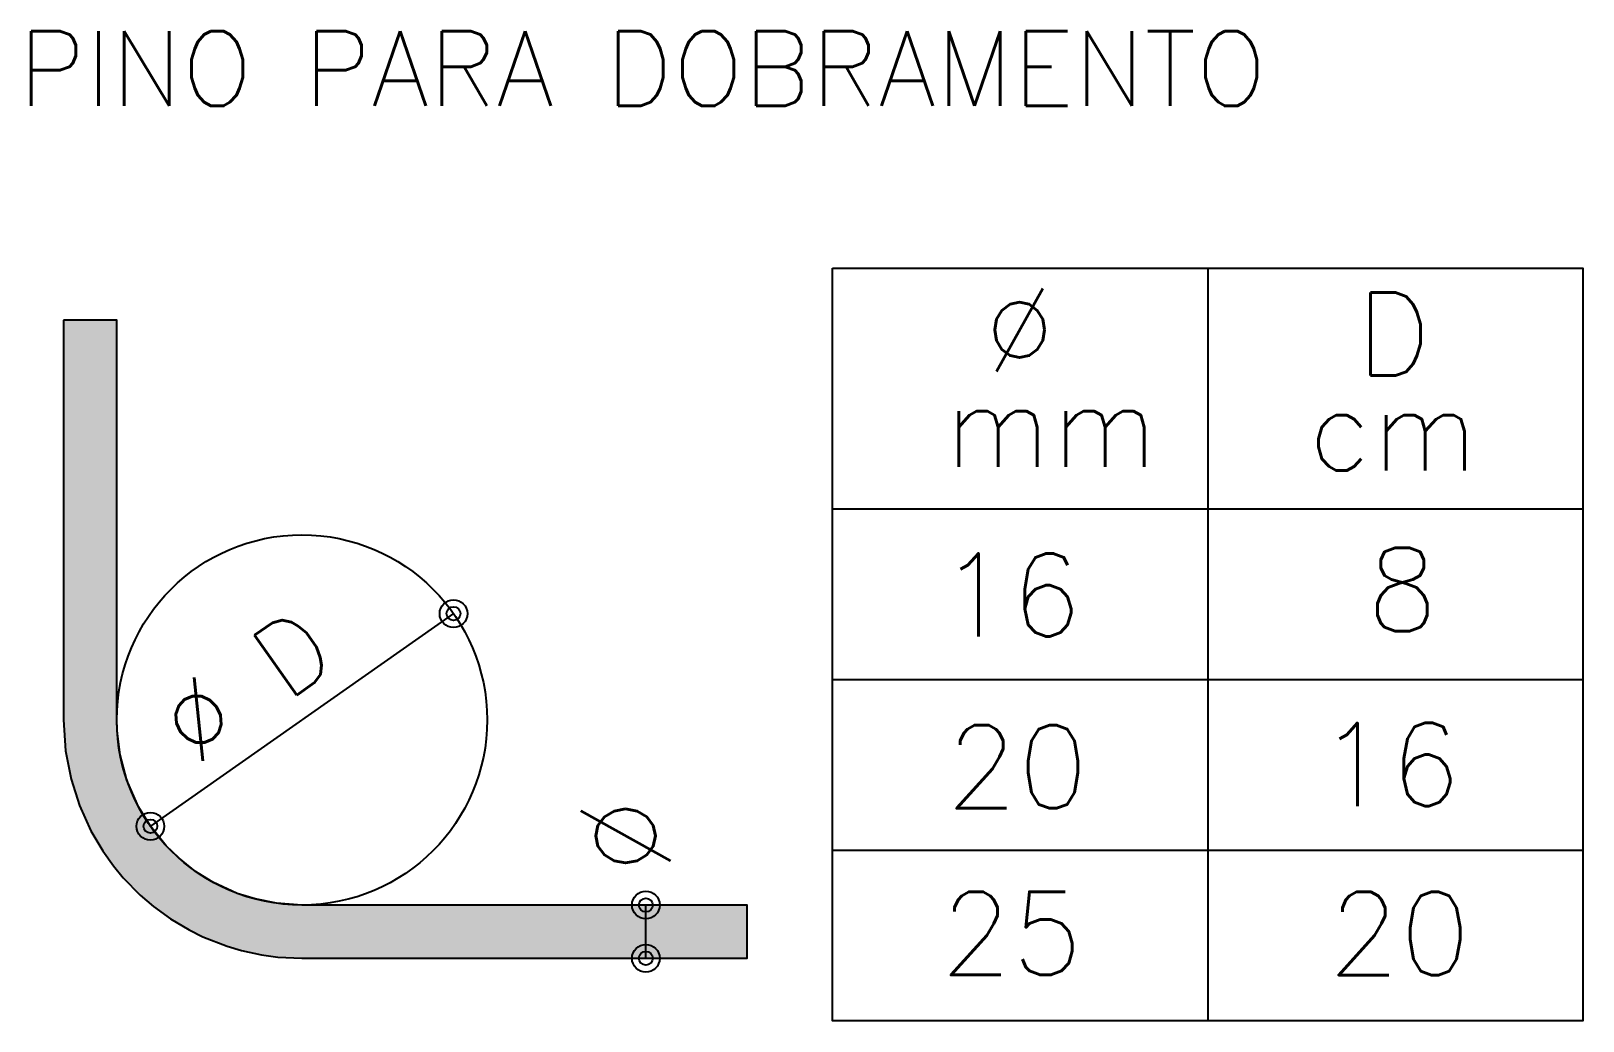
# Model space of a CAD drawing. Extents: x 0 to 119, y 0 to 84.
# Drawn here: x 100.939 to 105.602, y 11.608 to 14.584 of the extents above; entities that cross this region are included whole.
import ezdxf

# ---------------------------------------------------------------- set-up
doc = ezdxf.new("R2010")
doc.units = 0
doc.header["$MEASUREMENT"] = 0
for name, color, linetype in [('1', 1, 'CONTINUOUS'), ('2', 2, 'CONTINUOUS'), ('23', 7, 'CONTINUOUS'), ('26', 3, 'CONTINUOUS'), ('3', 3, 'CONTINUOUS')]:
    doc.layers.add(name, color=color, linetype=linetype)
doc.styles.get("Standard").update_dxf_attribs({"font": 'ROMANS.SHX'})

msp = doc.modelspace()

# ---------------------------------------------------------------- linework, layer by layer
at = {"layer": '1', "linetype": 'Continuous'}
for p, q in [((104.474312, 13.870621), (104.474312, 11.607894)), ((103.346688, 13.147102), (105.601937, 13.147102)), ((102.208118, 12.832425), (101.297303, 12.193167)), ((103.346688, 12.634033), (105.601937, 12.634033)), ((103.346688, 12.120963), (105.601937, 12.120963))]:
    msp.add_line(p, q, dxfattribs=at)
msp.add_lwpolyline([(103.346688, 13.870621), (105.601937, 13.870621), (105.601937, 11.607894), (103.346688, 11.607894), (103.346688, 13.870621)], dxfattribs=at)
at = {"layer": '2', "linetype": 'Continuous'}
msp.add_circle((101.75271, 12.512796), 0.55638, dxfattribs=at)
at = {"layer": '23', "linetype": 'Continuous'}
for p, q in [((102.208118, 12.832425), (102.208118, 12.832425)), ((102.786046, 11.796416), (102.786046, 11.956416))]:
    msp.add_line(p, q, dxfattribs=at)
for centre, radius in [((102.208118, 12.832425), 0.041625), ((102.208118, 12.832425), 0.02075), ((101.297303, 12.193167), 0.041625), ((101.297303, 12.193167), 0.02075), ((102.786046, 11.956416), 0.041625), ((102.786046, 11.956416), 0.02075), ((102.786046, 11.796416), 0.041625), ((102.786046, 11.796416), 0.02075)]:
    msp.add_circle(centre, radius, dxfattribs=at)
at = {"layer": '3', "linetype": 'Continuous'}
msp.add_lwpolyline([(101.036331, 13.714908), (101.036331, 12.512796), (101.042384, 12.419867), (101.058762, 12.334932), (101.084051, 12.255708), (101.118501, 12.179661), (101.154129, 12.119223), (101.186197, 12.074318), (101.215674, 12.038674), (101.266759, 11.986439), (101.307039, 11.951924), (101.357607, 11.915223), (101.413378, 11.881881), (101.454952, 11.861229), (101.527911, 11.832601), (101.570583, 11.819954), (101.631071, 11.806818), (101.680265, 11.800088), (101.75271, 11.796416), (103.089992, 11.796416), (103.089992, 11.956416), (101.75271, 11.956416), (101.676448, 11.961667), (101.611572, 11.974615), (101.558138, 11.991547), (101.485142, 12.024979), (101.433087, 12.057385), (101.383241, 12.096802), (101.344829, 12.134389), (101.297121, 12.193426), (101.261707, 12.25112), (101.226495, 12.332086), (101.206351, 12.40768), (101.197367, 12.478856), (101.196331, 12.512796), (101.196331, 13.714908), (101.036331, 13.714908)], dxfattribs=at)
for points in [[(101.196331, 13.714908), (101.036331, 13.714908), (101.042384, 12.419867)], [(101.036331, 13.714908), (101.036331, 12.512796), (101.042384, 12.419867)], [(101.196331, 13.714908), (101.042384, 12.419867), (101.058762, 12.334932)], [(101.196331, 13.714908), (101.058762, 12.334932), (101.084051, 12.255708)], [(101.196331, 13.714908), (101.084051, 12.255708), (101.118501, 12.179661)], [(101.196331, 13.714908), (101.118501, 12.179661), (101.154129, 12.119223)], [(101.196331, 13.714908), (101.154129, 12.119223), (101.186197, 12.074318)], [(101.196331, 13.714908), (101.186197, 12.074318), (101.196331, 12.512796)], [(101.197367, 12.478856), (101.196331, 12.512796), (101.186197, 12.074318)], [(101.197367, 12.478856), (101.186197, 12.074318), (101.215674, 12.038674)], [(101.206351, 12.40768), (101.197367, 12.478856), (101.215674, 12.038674)], [(101.226495, 12.332086), (101.206351, 12.40768), (101.215674, 12.038674)], [(101.266759, 11.986439), (101.226495, 12.332086), (101.215674, 12.038674)], [(101.266759, 11.986439), (101.261707, 12.25112), (101.226495, 12.332086)], [(101.297121, 12.193426), (101.261707, 12.25112), (101.266759, 11.986439)], [(101.307039, 11.951924), (101.297121, 12.193426), (101.266759, 11.986439)], [(101.344829, 12.134389), (101.297121, 12.193426), (101.307039, 11.951924)], [(101.357607, 11.915223), (101.344829, 12.134389), (101.307039, 11.951924)], [(101.383241, 12.096802), (101.344829, 12.134389), (101.357607, 11.915223)], [(101.413378, 11.881881), (101.383241, 12.096802), (101.357607, 11.915223)], [(101.433087, 12.057385), (101.383241, 12.096802), (101.413378, 11.881881)], [(101.454952, 11.861229), (101.433087, 12.057385), (101.413378, 11.881881)], [(101.485142, 12.024979), (101.433087, 12.057385), (101.454952, 11.861229)], [(101.527911, 11.832601), (101.485142, 12.024979), (101.454952, 11.861229)], [(101.558138, 11.991547), (101.485142, 12.024979), (101.527911, 11.832601)], [(101.570583, 11.819954), (101.558138, 11.991547), (101.527911, 11.832601)], [(101.611572, 11.974615), (101.558138, 11.991547), (101.570583, 11.819954)], [(101.631071, 11.806818), (101.611572, 11.974615), (101.570583, 11.819954)], [(101.676448, 11.961667), (101.611572, 11.974615), (101.631071, 11.806818)], [(101.680265, 11.800088), (101.676448, 11.961667), (101.631071, 11.806818)], [(101.75271, 11.956416), (101.676448, 11.961667), (101.680265, 11.800088)], [(101.75271, 11.956416), (101.680265, 11.800088), (101.75271, 11.796416)], [(101.75271, 11.956416), (101.75271, 11.796416), (103.089992, 11.796416)], [(101.75271, 11.956416), (103.089992, 11.796416), (103.089992, 11.956416)]]:
    msp.add_solid(points, dxfattribs=at)

# ---------------------------------------------------------------- texts
at = {"layer": '1', "linetype": 'Continuous'}
for s, p in [('%%c', (103.802063, 13.560176)), ('D', (104.920516, 13.547731)), ('mm', (103.68361, 13.273833)), ('cm', (104.774651, 13.262267)), ('16', (103.667471, 12.763399)), ('8', (104.951922, 12.779916)), ('16', (104.806519, 12.253716)), ('20', (103.688008, 12.247123)), ('25', (103.670894, 11.746251)), ('20', (104.836054, 11.745766))]:
    msp.add_text(s, height=0.25, dxfattribs=at).set_placement(p)
for s, height, rotation, p in [('%%c D', 0.22, 35.063, (101.428068, 12.370487)), ('%%c', 0.27, 90, (102.860286, 12.048507))]:
    msp.add_text(s, height=height, rotation=rotation, dxfattribs=at).set_placement(p)
at = {"layer": '26', "linetype": 'Continuous'}
msp.add_text('PINO PARA DOBRAMENTO', height=0.225, dxfattribs=at).set_placement((100.9, 14.358707))

doc.saveas('drawing.dxf')
